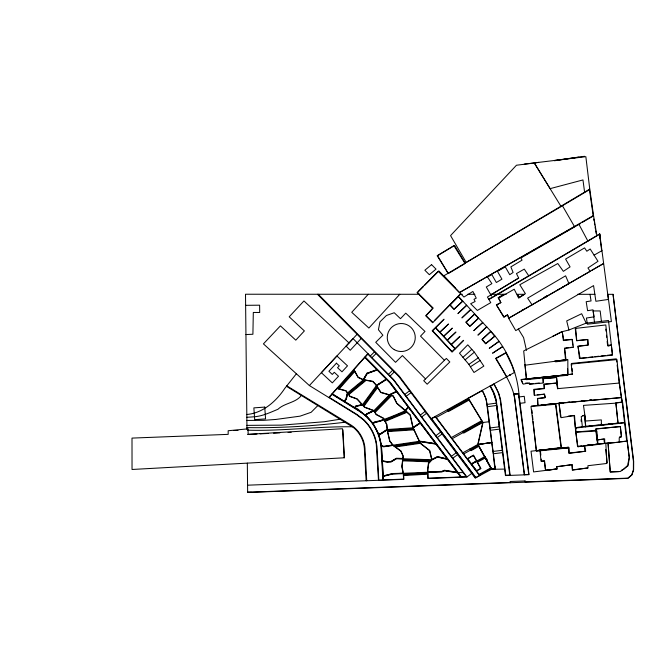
<?xml version="1.0" encoding="UTF-8"?>
<svg xmlns="http://www.w3.org/2000/svg" width="669" height="669" viewBox="0 0 669 669"><rect width="100%" height="100%" fill="white"/><g stroke="black" fill="none" stroke-linecap="round" stroke-linejoin="round"><path stroke-width="1" d="M575.658 432.191L596.873 431.07L597.994 444.475L577.891 446.708L575.658 432.191L574.537 415.432L561.132 417.665L558.899 403.148L621.451 397.562L622.563 402.027L629.27 457.88L628.149 465.699L620.406 471.511L610.245 471.954L608.046 443.363L627.037 441.122M575.858 432.182L575.967 427.993M627.781 464.445L629.295 457.395L627.162 441.088L619.343 441.908M504.643 469.094L491.489 469.304L477.766 444.517L482.759 422.515L468.032 398.247M494.834 468.852L491.631 469.069L478.017 444.484L483.01 422.49L468.392 398.314L482.157 390.671L482.918 391.733A33.283 33.283 0 0 1 486.472 401.45L491.707 442.527L478.017 444.484L491.757 469.295M601.347 424.288L601.515 423.628L601.347 424.991L601.347 419.906L585.71 421.018L583.477 405.381L615.865 403.148L622.563 402.027M509.962 482.684L510.305 481.496L525.048 480.961L525.784 482.106M575.708 428.035L585.626 426.897L584.581 414.914M354.938 408.107L355.599 406.326L362.514 404.67L376.363 385.653L386.573 379.156M317.909 405.506L311.144 412.288L300.055 416.16L275.787 419.455L263.762 420.324L246.869 420.441M365.792 415.683L366.788 414.002L374.004 410.574L389.258 394.978L396.684 391.457M365.993 415.8L366.955 414.186L373.912 410.875L376.12 414.579L383.404 418.393L383.914 419.363L380.092 420.851L374.832 421.763L372.549 423.143M301.368 395.412C295.999 402.838 284.601 402.914 277.928 409.277C270.385 412.38 262.716 416.085 254.488 416.77M362.991 405.213L376.772 386.289M363.468 405.757L377.182 386.925M363.944 406.3L377.592 387.56M296.367 373.762L284.81 388.371C276.18 401.325 262.909 413.124 246.811 414.496M471.712 473.401L466.929 477.005L393.673 379.649L353.073 338.623L349.034 342.938L303.952 300.958L289.2 316.813L304.378 330.929L295.782 340.161L280.42 325.862L263.427 343.874L309.379 385.553L328.755 397.495L367.883 353.583M337.72 388.497L354.026 370.191M338.481 388.697L354.386 370.843M339.242 388.898L354.754 371.504M344.142 401.417L346.099 399.209L347.596 392.854L363.334 379.875L367.064 373.436L377.257 369.74M399.803 294.276L368.887 328.044L351.735 312.281L368.284 294.268M309.379 385.553L349.034 342.938M357.079 334.316L346.099 346.099L350.23 350.272L361.201 338.481M460.606 293.683L432.684 322.726L425.977 316.027L432.684 308.208L417.046 292.57L438.262 271.346L463.96 297.036L472.891 291.45L476.244 298.148L474.012 299.269L475.124 301.502L470.658 303.734L477.357 310.441L490.762 302.622L487.417 297.036L518.684 278.045L516.451 273.579L524.27 269.114L528.744 275.812L599.725 233.924L608.414 299.428L595.878 301.276L593.57 285.604L515.757 330.611L508.632 318.26L507.52 314.907L504.167 317.139L496.348 304.855L500.813 302.622L498.581 298.148L514.218 289.217L518.684 298.148L525.391 293.683L519.805 284.751L557.779 263.527L563.365 271.346L570.072 266.881L565.598 259.062L584.589 247.89L586.822 251.243L590.175 249.002L597.994 261.295L587.942 267.993L590.175 271.346L566.225 285.119M374.372 411.201L390.027 395.203M374.749 411.828L390.788 395.429M375.125 412.447L391.557 395.647M418.342 291.692L423.469 286.499M424.924 285.019L438.822 270.937L455.346 287.829M434.833 320.117L460.297 294.293L462.379 294.293M435.72 327.643L444.032 319.213L432.182 330.729L452.06 352.095L463.65 340.304L455.238 348.624M627.564 465.448L623.801 469.186L621.25 470.391M370.275 356.008L374.456 351.877M371.931 357.672L376.103 353.541M388.455 374.372L392.628 370.241M390.102 376.045L394.284 371.914M425.526 378.93L446.34 358.417L449.819 361.962L427.173 384.215L423.72 380.686L425.526 378.93L402.412 355.557L395.555 362.339L375.727 342.302L382.885 335.211L378.428 329.733L379.95 321.864L386.389 315.5L394.233 312.749L400.48 318.695L405.749 313.151L424.991 331.448L420.525 336.147L444.417 360.298M466.594 305.198L457.905 313.619L466.753 305.365M470.6 309.504L461.903 317.926L470.759 309.68M462.856 301.184L454 309.421L449.819 304.922M439.842 332.075L448.498 324.013L440.001 332.242M443.647 336.164L452.311 328.103L443.806 336.331M474.689 313.903L465.825 322.14L469.83 326.447L478.46 318.436M447.302 340.086L455.957 332.033L447.461 340.262M478.293 318.26L469.847 326.112L466.159 322.149L474.672 314.238L478.36 318.201M451.307 344.401L459.971 336.34L451.466 344.568M482.625 322.433L473.752 330.662L482.784 322.609M486.631 326.748L477.917 335.144L486.789 326.915M458.324 296.308L490.803 331.23L481.923 339.442L485.669 343.833L495.027 336.147M462.956 357.313L471.804 349.335M465.106 359.863L474.354 352.162L467.756 344.844L459.494 353.215L468.894 364.413L473.986 372.482L483.838 366.085L474.354 352.162M348.014 393.422L364.245 380.034M348.424 393.999L365.165 380.201M348.833 394.568L366.077 380.36M404.778 394.409L409.562 390.805M406.192 396.282L410.975 392.678M420.316 415.056L425.099 411.452M421.729 416.929L426.513 413.333M435.854 435.703L440.637 432.099M437.267 437.585L442.05 433.98M451.391 456.35L456.174 452.754M452.804 458.232L457.588 454.627M498.974 341.29L489.24 348.357L499.116 341.474M468.894 364.413L478.536 357.614M502.561 346.534L492.543 353.207L502.687 346.726M420.333 422.892L412.907 427.775L387.326 429.506L380.469 434.005L378.403 433.989M470.524 366.721L480.375 360.323M491.506 296.108L486.296 286.984L491.882 283.631L487.417 276.933L491.882 274.7L496.348 282.51L501.934 279.165L497.468 271.346L505.287 266.881L509.753 274.7L513.106 272.459L510.865 266.881L522.037 260.174L520.925 257.941L580.717 223.396M582.423 222.351L584.137 221.314M544.666 297.805L546.397 296.752M372.658 423.36C383.571 419.789 394.718 415.583 405.355 410.682L408.366 406.995M372.8 423.544L375 422.214L380.218 421.303L384.131 419.781L386.64 424.598L387.083 429.406L380.402 433.763L378.537 433.755L372.993 423.427M467.347 458.809L473.468 455.096L480.936 468.551L476.52 471.001M437.601 255.709L454.586 245.473L465.231 263.226M490.762 294.803L518.684 278.045M524.27 164.114L585.852 156.68L589.757 189.093L443.848 275.812L459.486 292.57L574.537 226.666L562.253 205.442M562.428 205.751L589.489 189.662L593.194 215.686M497.477 304.587L501.006 302.48M519.144 297.387L524.329 294.31L517.321 294.31L519.144 297.387L517.321 294.31M488.93 299.57L599.75 234.167M488.755 299.269L528.744 275.812M498.213 297.764L504.117 294.301L498.213 297.764L500.537 301.694M521.895 310.332L523.702 309.287M544.156 297.437L546.874 295.874M459.486 292.57L593.528 215.493L589.757 189.093M584.438 221.13L593.261 216.054M532.089 304.855L527.624 298.148L565.598 275.812L568.951 283.631L508.632 318.26L603.58 263.527L591.346 270.577M544.641 297.546L547.342 295.991M558.13 289.777L559.928 288.749M561.726 287.712L564.427 286.156M594.08 255.148L601.899 250.683M506.157 352.496L495.629 358.35C503.79 372.65 514.469 386.841 515.398 403.942L524.304 474.856M430.736 418.945L514.729 372.324M468.392 398.849L447.72 410.323L447.318 409.746M436.255 417.489L468.76 399.452M469.128 400.054L448.539 411.485L448.13 410.9M451.341 437.543L481.663 420.709M482.031 421.311L462.898 431.931L462.496 431.354M452.202 438.68L482.399 421.913M462.831 452.804L477.766 444.517L491.949 442.527L478.017 444.484M478.109 445.128L470.332 449.451L469.989 448.832M463.684 453.942L478.452 445.746M471.311 464.077L484.741 456.626L487.266 459.662M477.114 461.66L484.874 457.353M477.457 462.279L485.217 457.972M479.088 474.413L490.737 467.94M479.514 474.982L491.079 468.568M552.711 336.34L562.177 331.448L563.683 339.952L572.12 339.342L572.756 345.196M550.094 188.625L534.322 163.002L516.451 165.235L450.555 235.605L466.193 262.407L561.132 206.562L534.322 163.002L538.67 162.375M575.658 328.312L576.77 340.596L587.942 339.484L587.942 345.062L577.891 346.182L580.123 358.467L612.511 355.122L608.481 320.493L586.186 323.135L568.951 329.984L562.253 331.665L523.693 350.941L526.503 379.691L567.839 375.225L567.839 359.588L525.391 365.174M474.221 476.729L474.756 476.47M384.566 420.115L405.924 411.218M384.901 420.742L406.484 411.744M385.227 421.37L407.045 412.271M611.399 345.062L608.046 346.182L605.813 324.958L575.24 328.42L576.603 340.755L587.549 339.534L588.185 345.171L579.12 346.166M584.589 415.432L581.236 416.553L582.356 426.605L624.562 422.515M447.586 459.118L437.493 456.852L431.731 459.779L428.436 463.291L427.508 469.12L427.851 478.46L466.929 477.005M550.11 188.65L582.967 179.936L584.589 192.162M575.658 427.725L582.356 426.605M340.32 419.179L324.373 421.729L281.616 425.133L246.928 425.375M554.434 160.476L584.589 156.295M393.874 445.771L419.588 441.992M394.685 446.365L419.906 442.652M395.496 446.959L420.232 443.321L429.54 450.638L431.731 459.779L396.458 458.491L391.089 461.677L387.1 461.853L381.832 460.983M487.124 404.411L496.306 403.123M554.434 160.761L578.969 157.131M547.643 449.668L561.132 447.829L555.546 404.268L530.977 406.501L536.563 451.182L568.951 447.829L568.951 453.415L585.71 451.182L584.589 445.596L605.813 443.363L606.925 463.466L587.942 465.699L587.942 467.932L572.304 470.165L572.304 464.579L556.667 466.82L556.667 469.053L545.494 470.165L544.382 461.234L541.029 461.234L539.908 450.061L568.951 447.829M561.099 447.536L536.496 450.689L545.82 449.869M489.332 421.696L482.759 422.515L463.717 433.094L463.308 432.509M490.118 427.943L499.325 426.789L496.632 405.456L487.45 406.735L495.286 469.094M490.41 430.276L499.618 429.113M493.07 451.441L502.277 450.287M493.362 453.774L502.57 452.62M491.623 442.569L493.58 455.514M577.891 446.708L584.639 445.863M587.716 445.47L591.822 444.96M594.892 444.576L597.969 444.183M557.762 466.519L571.836 464.746L572.363 468.844M556.759 466.644L557.06 468.977L533.611 471.929L531.027 451.19L568.499 447.268L569.11 452.997L585.015 451.332L584.405 445.579M572.497 469.864L587.884 467.94M557.06 468.977L545.57 470.407L544.541 460.724L541.489 461.058L541.271 459.085M607.594 345.355L611.349 344.936L612.428 354.729L607.276 355.298M565.706 347.947L568.817 347.604M570.891 347.37L572.965 347.144M554.484 361.143L567.228 359.738M586.663 357.572L579.446 358.375L578.108 346.274M588.728 357.346L592.851 356.895M594.908 356.669L599.031 356.209M601.096 355.983L605.219 355.523M557.871 360.758L565.991 359.872L564.669 348.056M345.296 422.214C312.666 426.128 279.809 428.135 246.953 427.616M568.499 447.268L536.178 450.647L533.118 421.587M581.445 445.889L577.498 446.307L575.992 432.04L596.221 430.259L597.266 442.167M597.442 444.216L594.925 444.475L605.102 443.413M521.402 379.465L572.614 374.155M585.626 426.897L624.603 422.867M537.349 394.852L542.392 394.342M543.111 394.275L544.541 394.125L544.892 397.67L537.424 398.423L538.102 405.355L531.479 406.016M568.257 416.16L574.069 415.574L575.223 427.106M582.64 415.541L584.614 415.34L585.743 426.479M588.862 426.161L591.981 425.852M596.129 425.434L599.248 425.124M602.368 424.815L605.487 424.506M608.598 424.188L612.754 423.778M614.836 423.569L617.955 423.26L615.906 402.771L622.019 402.136L617.127 365.04M533.318 383.63L529.338 384.023L529.221 382.802M535.309 383.429L539.289 383.036M602.167 424.823L606.114 424.439M608.088 424.238L612.035 423.845M614.995 423.552L617.955 423.26M525.466 383.17L527.339 382.986M557.779 388.63L619.218 383.044L621.451 397.562L537.675 405.381L537.675 398.682L545.494 397.562L544.382 394.208L534.322 395.329L534.322 389.743L544.382 388.63L544.382 384.157L556.667 383.044L557.779 388.63L556.667 377.458L543.261 378.579L543.261 383.044L529.856 384.157L528.744 383.044L523.158 384.157L520.925 379.691L572.304 374.105L571.184 364.053L616.985 359.588L619.218 383.044M254.479 416.77L246.836 417.305M619.486 436.932L621.426 436.79L620.347 426.496L596.079 429.038L597.066 439.842L603.973 439.115L604.416 443.48L609.919 442.903L608.088 443.087L610.245 471.954L618.7 471.603M387.393 430.209L413.233 428.461M387.451 430.911L413.551 429.147M387.594 431.605L413.877 429.833M403.583 474.137L427.642 472.774M403.683 474.839L427.667 473.476M403.716 475.542L427.692 474.179M344.318 457.788L132.036 469.479L132.002 438.095L228.179 434.365L228.171 430.744L248.099 428.829L248.107 434.34L342.469 428.729L344.318 457.788L342.954 429.816M491.631 469.069L495.018 468.877L494.374 463.751M247.689 434.465L257.013 434.005M260.116 433.855L268.403 433.453M273.579 433.203L279.793 432.893M288.071 432.492L291.182 432.341M245.941 334.567L252.907 334.249L253.308 312.448L259.697 312.49L259.622 305.189L245.632 305.323M513.717 393.924L518.784 393.748M247.572 485.184L403.859 479.355L403.675 474.614L402.044 466.569L403.29 456.174L401.015 451.015L393.071 445.178L389.885 441.013L387.468 431.095L386.866 424.522L383.58 418.217L376.296 414.404L374.004 410.574L364.647 407.103L357.112 398.849L350.079 396.299L346.074 390.729L336.959 388.288M510.029 482.449L247.647 492.233L251.544 492.325M525.642 481.881L627.848 478.134L631.703 474.873L633.384 469.922L633.434 461.326L612.996 294.327M233.949 430.501L237.997 430.435M247.48 430.167C282.594 431.246 317.441 426.312 352.496 426.78M467.598 294.293L474.906 294.293M490.553 294.301L506.157 294.301M577.564 294.318L594.958 294.327M463.617 472.598L457.738 472.598L444.408 470.499L441.983 471.62L392.636 473.761L383.053 476.127M402.905 459.427L431.087 460.456M402.822 460.13L430.451 461.142M402.738 460.832L429.816 461.819M436.155 443.915L419.279 441.323L383.722 446.558L381.238 445.797M381.255 446.047L383.705 446.8L393.004 445.429L400.823 451.165L403.047 456.216L402.78 458.482L396.399 458.248L391.022 461.443L387.117 461.61L382.409 460.782L381.497 446.123M286.809 385.846L350.347 424.614A30.741 30.741 0 0 1 365.082 450.714L366.729 480.743M286.441 386.306L353.383 427.474A30.155 30.155 0 0 1 364.488 450.722L366.144 480.76M328.755 397.495L356.719 414.747L363.359 419.831A42.49 42.49 0 0 1 376.271 444.024L378.478 480.3M331.975 393.874L359.194 410.749C372.181 418.702 380.77 433.244 381.464 448.456L383.287 480.125M366.077 415.658L372.717 423.051M417.615 292.428L419.053 293.85M432.692 322.291L425.835 315.525L433.186 308.049L419.229 294.285L245.506 294.235L246.97 429.414M318.268 294.26L399.184 376.037L475.768 477.808M317.441 294.26L398.766 376.446M364.756 357.104L390.111 382.727L461.209 477.214M435.477 327.384L455.397 348.792M490.803 331.23C507.57 349.193 517.798 372.867 519.228 397.419M435.402 416.352L479.941 475.55M398.716 376.388L475.241 478.092L491.489 469.304L484.741 456.626M482.232 390.362L486.095 398.858L487.492 407.036M518.274 328.939L523.584 337.577L526.47 350.38M438.136 256.595L448.18 273.404M496.59 305.114L503.665 317.047L507.42 314.815L508.691 317.006M494.065 383.797L498.773 393.221L500.596 399.87L510.171 475.391M489.959 386.072L493.195 391.992L495.963 400.631L505.455 475.567L529.02 474.681L520.056 403.323L525.04 402.705L524.245 396.316L519.169 396.943L520.114 403.767M506.709 376.772L496.114 358.484L506.015 352.981L512.069 365.684L514.411 372.499M477.766 444.517L478.795 446.365L471.018 450.68L470.675 450.061M353.667 369.539L358.04 377.433L363.334 379.875L372.7 381.522L375.51 384.341L380.77 392.511L393.096 396.098L396.684 403.34L410.114 415.148L412.907 427.775L420.207 443.296M579.003 224.433L587.942 241.183M586.186 323.135L581.654 313.728L566.693 320.936L568.951 329.984M521.711 380.46L522.64 383.437M593.528 215.493L596.873 235.605M593.754 219.031L594.089 221.013M594.415 223.003L594.749 224.985M595.084 226.967L595.41 228.957M595.728 230.864L596.179 233.598M590.016 294.327L591.053 300.958L586.186 301.711L587.599 310.684L592.977 309.839L594.08 316.838L586.429 318.034L587.365 324.189L611.399 321.563L607.82 294.327L613.113 294.327L633.668 461.317L633.618 469.956L631.904 475.007L627.932 478.368L247.647 492.468L247.329 463.132M494.851 467.731L495.018 468.877M616.718 361.946L616.308 358.843L571.51 363.468L571.711 365.416M601.682 250.808L599.499 234.05L600.043 238.223M599.725 233.924L600.227 237.838M561.45 447.996L555.772 403.591L541.029 405.063L563.298 402.838L559.15 403.24L560.513 416.938M562.253 331.665L563.365 340.596L572.304 339.484L573.417 347.303L564.485 348.415L565.598 360.7L555.546 361.82L555.496 361.21M525.048 480.961L525.198 482.132M493.337 455.505L495.018 469.111M494.734 466.828L494.993 468.885M601.414 321.329L600.185 310.951L593.135 310.951L594.465 322.157M622.22 402.086L626.694 441.164M615.865 403.148L618.097 423.251M605.788 329.14L606.014 331.163M606.465 335.219L606.691 337.251M607.143 341.299L607.477 344.343M510.305 481.496L510.43 482.667M540.335 450.229L540.853 455.146M605.738 449.501L607.118 462.697M531.914 410.164L532.24 413.283M532.457 415.357L532.9 419.505M524.897 364.413L526.428 378.93L567.889 374.648L567.63 368.686M572.012 368.326L572.313 371.245M543.27 382.643L542.868 378.788L556.449 377.45L557.168 384.65M581.06 419.647L581.261 421.595M557.369 386.715L557.578 388.773L556.993 383.061L543.763 384.374L544.165 388.321L533.753 389.358L534.322 395.162M491.824 389.283A38.242 38.242 0 0 1 495.963 400.631M509.82 374.958L510.472 375.025L509.828 374.916M402.721 458.951L401.81 466.586L403.156 473.226L392.603 473.527L383.278 475.918L382.434 461.267L387.092 462.087L391.156 461.911L396.516 458.725L402.721 458.951M428.662 463.4L427.842 471.821L441.925 471.386L444.375 470.257L457.161 472.23L447.502 459.394L437.518 457.094L431.873 459.971L428.662 463.4M347.345 392.904L345.89 399.1L344.092 401.107L332.334 393.824L337.034 388.555L345.932 390.93L347.345 392.904M347.713 393.405L346.316 399.326L344.502 401.358L354.813 407.756L355.415 406.125L362.08 404.536L356.978 399.05L349.929 396.491L347.713 393.405M355.774 406.526L355.222 408.006C358.651 407.647 365.316 418.493 366.629 413.827L373.402 410.599L364.513 407.304L362.431 404.929L355.774 406.526M366.905 373.243L363.242 379.574L358.208 377.249L353.951 369.572L364.764 357.447L376.831 369.648L366.905 373.243M367.222 373.628L363.71 379.699L372.809 381.305L376.43 385.336L386.205 379.114L377.199 370.016L367.222 373.628M408.107 406.794L405.33 410.34L396.868 403.19L393.263 395.897L389.918 394.927L396.608 391.758L408.107 406.794M408.358 407.229L405.673 410.657L410.323 415.023L413.066 427.399L419.99 422.833L408.358 407.229M332.041 394.334L329.29 397.419L356.912 414.446L363.602 419.572A42.833 42.833 0 0 1 376.07 441.189L376.982 446.758L378.83 480.283L382.936 480.141L381.113 448.473C380.427 433.378 371.905 418.945 359.01 411.05L332.041 394.334M367.9 354.102L365.232 357.087L390.378 382.492L461.376 476.855L466.234 476.671L393.405 379.875L367.9 354.102M336.423 363.192L328.905 371.27L332.284 374.439L334.283 372.307L338.514 376.229L332.309 382.877L321.354 372.692L336.917 355.975L347.512 365.843L341.968 371.813L337.552 367.699L339.283 365.843L336.423 363.192M458.315 296.643L450.137 304.93L454.017 309.095L462.53 301.175L458.315 296.635M435.477 327.894L432.667 330.737L452.068 351.593L454.912 348.783L435.477 327.894M490.778 331.565L482.249 339.467L485.702 343.506L494.692 336.122L490.778 331.565M431.564 264.64L424.865 270.226L429.331 274.7L436.029 269.114L431.564 264.64M420.274 423.209L413.208 427.867L419.438 441.105L435.611 443.589L420.274 423.209M387.15 429.899L380.552 434.223L378.696 434.214L381.455 445.638L383.697 446.323L392.636 445.01L389.692 441.147L387.15 429.899M386.54 379.457L376.689 385.729L380.92 392.31L389.233 394.727L396.316 391.373L389.927 382.877L386.54 379.457M473.376 455.422L467.69 458.875L471.377 463.768L476.453 460.958L473.376 455.422M453.9 245.657L437.15 255.709L448.322 273.579L465.072 263.527L453.9 245.657M435.235 416.72L431.589 418.744L475.826 477.507L479.489 475.525L435.235 416.72M493.931 384.265L490.444 386.205L492.133 389.107A38.593 38.593 0 0 1 496.306 400.572L505.764 475.199L509.77 475.049L500.253 399.92A42.59 42.59 0 0 0 495.604 387.134L493.931 384.265M476.679 461.367L471.662 464.152L476.587 470.692L480.618 468.459L476.679 461.367M437.459 456.601L431.89 459.436L429.757 450.505L420.391 443.146L419.672 441.615L436.021 444.132L447.193 458.984L437.459 456.601M621.451 436.656L619.218 437.777L619.218 442.242L604.692 443.363L604.692 438.889L596.873 440.01L595.761 428.837L620.33 426.605L621.451 436.656M444.442 470.75L442.042 471.854L427.859 472.289L428.076 478.218L460.749 476.997L457.596 472.816L444.442 470.75M392.661 473.995L383.304 476.403L383.504 479.882L403.608 479.129L403.248 473.685L392.661 473.995M592.057 444.776L587.273 445.278L592.057 444.776M569.52 402.22L567.446 402.429L569.52 402.211M576.778 401.492L574.704 401.701L576.778 401.484M584.037 400.764L581.963 400.974L584.037 400.764M591.296 400.045L589.222 400.254L591.287 400.037M264.748 407.095L253.869 407.873L254.688 419.639L265.568 418.886L264.748 407.095M518.475 393.974L514.009 394.158L524.513 474.614L528.753 474.463L518.475 393.974M394.258 349.636A13.999 13.999 0 0 0 415.257 337.511A13.999 13.999 0 0 0 394.258 325.385A13.999 13.999 0 0 0 394.258 349.636"/></g></svg>
